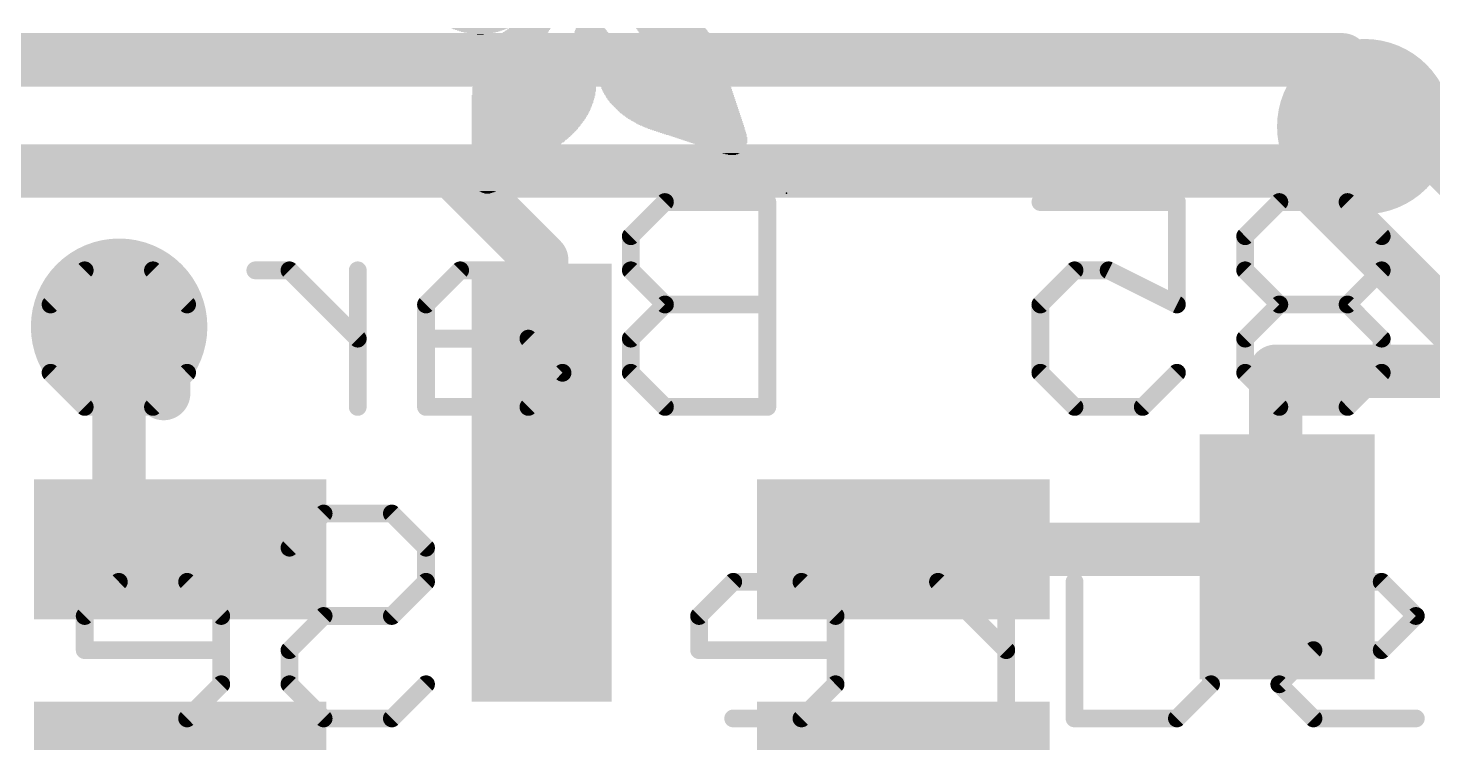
# Model space of a CAD drawing. Extents: x -0.2 to 20.5, y -0.2 to 20.5.
# Drawn here: x 7.23 to 15.25, y 12.36 to 16.44 of the extents above; entities that cross this region are included whole.
import ezdxf

# ---------------------------------------------------------------- set-up
doc = ezdxf.new("R2010")
doc.units = 0
for name, color, linetype in [('1', 12, 'CONTINUOUS'), ('16', 132, 'CONTINUOUS'), ('18', 110, 'CONTINUOUS'), ('22', 6, 'CONTINUOUS'), ('24', 53, 'CONTINUOUS')]:
    doc.layers.add(name, color=color, linetype=linetype)

# ---------------------------------------------------------------- blocks, each defined once
blk = doc.blocks.new('RECT')
blk.add_solid([(-0.5, -0.5), (0.5, -0.5), (-0.5, 0.5), (0.5, 0.5)])
blk = doc.blocks.new('PIE')
at = {"const_width": 0.5}
blk.add_lwpolyline([(0, -0.25, 1), (0, 0.25, 1), (0, -0.25)], format="xyb", dxfattribs=at)
blk = doc.blocks.new('ROUNDV')
at = {"const_width": 0.5}
blk.add_lwpolyline([(0, -0.25, 1), (0, 0.25, 1), (0, -0.25)], format="xyb", dxfattribs=at)

msp = doc.modelspace()

# ---------------------------------------------------------------- linework, layer by layer
at = {"layer": '1', "const_width": 0.3048}
for points in [[(5.969, 15.621), (9.652, 15.621)], [(9.652, 15.621), (10.16, 15.113)], [(10.16, 15.113), (10.16, 13.842)], [(7.747, 13.716), (7.747, 14.732)], [(14.351, 14.478), (17.907, 14.478)], [(14.351, 13.589), (14.351, 14.478)], [(8.001, 13.462), (7.747, 13.716)], [(14.097, 13.462), (14.224, 13.589)], [(14.224, 13.589), (14.351, 13.589)], [(14.351, 13.589), (14.351, 13.462)], [(8.095, 13.462), (8.001, 13.462)], [(12.225, 13.462), (14.097, 13.462)], [(14.351, 13.462), (14.417, 13.396)], [(14.417, 13.396), (14.417, 13.419)], [(14.417, 13.396), (14.478, 13.335)]]:
    msp.add_lwpolyline(points, dxfattribs=at)
at = {"layer": '1', "const_width": 0.1524}
for points in [[(9.7059, 15.6749, 1), (9.5981, 15.5671)], [(9.652, 15.5448, 1), (9.652, 15.6972)], [(10.2362, 15.113, 1), (10.0838, 15.113)], [(10.1061, 15.0591, 1), (10.2139, 15.1669)], [(7.8232, 14.732, 1), (7.6708, 14.732)], [(14.351, 14.5542, 1), (14.351, 14.4018)], [(14.4272, 14.478, 1), (14.2748, 14.478)], [(10.0838, 13.842, 1), (10.2362, 13.842)], [(7.8009, 13.7699, 1), (7.6931, 13.6621)], [(7.6708, 13.716, 1), (7.8232, 13.716)], [(14.224, 13.6652, 1), (14.224, 13.5128)], [(14.2779, 13.5351, 1), (14.1701, 13.6429)], [(14.4272, 13.589, 1), (14.2748, 13.589)], [(14.351, 13.5128, 1), (14.351, 13.6652)], [(14.2748, 13.589, 1), (14.4272, 13.589)], [(8.001, 13.5382, 1), (8.001, 13.3858)], [(7.9471, 13.4081, 1), (8.0549, 13.5159)], [(8.095, 13.3858, 1), (8.095, 13.5382)], [(12.225, 13.5382, 1), (12.225, 13.3858)], [(14.0431, 13.5159, 1), (14.1509, 13.4081)], [(14.097, 13.3858, 1), (14.097, 13.5382)], [(14.4049, 13.5159, 1), (14.2971, 13.4081)], [(14.4932, 13.419, 1), (14.3408, 13.419)], [(14.2748, 13.462, 1), (14.4272, 13.462)], [(14.4709, 13.4499, 1), (14.3631, 13.3421)], [(14.3631, 13.3421, 1), (14.4709, 13.4499)], [(14.3408, 13.396, 1), (14.4932, 13.396)], [(14.4241, 13.2811, 1), (14.5319, 13.3889)]]:
    msp.add_lwpolyline(points, format="xyb", dxfattribs=at)
at = {"layer": '16', "const_width": 0.3048}
for points in [[(5.207, 16.256), (14.732, 16.256)], [(14.732, 16.256), (18.288, 12.7)], [(7.112, 15.621), (5.842, 14.351)], [(14.478, 15.621), (7.112, 15.621)], [(17.653, 12.446), (14.478, 15.621)], [(7.874, 14.732), (8.001, 14.859)], [(8.001, 14.859), (8.001, 14.351)], [(7.747, 14.732), (7.874, 14.732)]]:
    msp.add_lwpolyline(points, dxfattribs=at)
at = {"layer": '16', "const_width": 0.1524}
for points in [[(14.7859, 16.3099, 1), (14.6781, 16.2021)], [(14.732, 16.1798, 1), (14.732, 16.3322)], [(7.1659, 15.5671, 1), (7.0581, 15.6749)], [(14.5319, 15.6749, 1), (14.4241, 15.5671)], [(14.478, 15.5448, 1), (14.478, 15.6972)], [(8.0772, 14.859, 1), (7.9248, 14.859)], [(8.0549, 14.8051, 1), (7.9471, 14.9129)], [(7.747, 14.8082, 1), (7.747, 14.6558)], [(7.8201, 14.7859, 1), (7.9279, 14.6781)], [(7.874, 14.6558, 1), (7.874, 14.8082)], [(7.9248, 14.351, 1), (8.0772, 14.351)]]:
    msp.add_lwpolyline(points, format="xyb", dxfattribs=at)
at = {"layer": '22', "const_width": 0.1016}
for points in [[(10.8637, 15.4442), (10.6688, 15.2493)], [(11.4484, 15.4442), (10.8637, 15.4442)], [(11.4484, 14.2748), (11.4484, 15.4442)], [(13.0076, 15.4442), (13.7872, 15.4442)], [(13.7872, 15.4442), (13.7872, 14.8595)], [(14.3719, 15.4442), (14.177, 15.2493)], [(14.7617, 15.4442), (14.3719, 15.4442)], [(14.9566, 15.2493), (14.7617, 15.4442)], [(10.6688, 15.2493), (10.6688, 15.0544)], [(14.177, 15.2493), (14.177, 15.0544)], [(14.9566, 15.0544), (14.9566, 15.2493)], [(7.3555, 14.8595), (7.5504, 15.0544)], [(7.5504, 15.0544), (7.9402, 15.0544)], [(7.9402, 15.0544), (8.1351, 14.8595)], [(8.7198, 15.0544), (8.5249, 15.0544)], [(9.1096, 14.6646), (8.7198, 15.0544)], [(9.1096, 14.2748), (9.1096, 15.0544)], [(9.6943, 15.0544), (9.4994, 14.8595)], [(10.0841, 15.0544), (9.6943, 15.0544)], [(10.6688, 15.0544), (10.8637, 14.8595)], [(13.2025, 15.0544), (13.0076, 14.8595)], [(13.3974, 15.0544), (13.2025, 15.0544)], [(13.7872, 14.8595), (13.3974, 15.0544)], [(14.177, 15.0544), (14.3719, 14.8595)], [(14.7617, 14.8595), (14.9566, 15.0544)], [(7.3555, 14.4697), (7.3555, 14.8595)], [(8.1351, 14.8595), (8.1351, 14.4697)], [(9.4994, 14.8595), (9.4994, 14.2748)], [(10.8637, 14.8595), (10.6688, 14.6646)], [(11.4484, 14.8595), (10.8637, 14.8595)], [(13.0076, 14.8595), (13.0076, 14.4697)], [(14.3719, 14.8595), (14.177, 14.6646)], [(14.7617, 14.8595), (14.3719, 14.8595)], [(14.9566, 14.6646), (14.7617, 14.8595)], [(10.0841, 14.6646), (9.4994, 14.6646)], [(10.279, 14.4697), (10.0841, 14.6646)], [(10.6688, 14.6646), (10.6688, 14.4697)], [(14.177, 14.6646), (14.177, 14.4697)], [(14.9566, 14.4697), (14.9566, 14.6646)], [(7.5504, 14.2748), (7.3555, 14.4697)], [(8.1351, 14.4697), (7.9402, 14.2748)], [(10.0841, 14.2748), (10.279, 14.4697)], [(10.6688, 14.4697), (10.8637, 14.2748)], [(13.0076, 14.4697), (13.2025, 14.2748)], [(13.5923, 14.2748), (13.7872, 14.4697)], [(14.177, 14.4697), (14.3719, 14.2748)], [(14.7617, 14.2748), (14.9566, 14.4697)], [(7.9402, 14.2748), (7.5504, 14.2748)], [(9.4994, 14.2748), (10.0841, 14.2748)], [(10.8637, 14.2748), (11.4484, 14.2748)], [(13.2025, 14.2748), (13.5923, 14.2748)], [(14.3719, 14.2748), (14.7617, 14.2748)], [(8.7198, 13.4713), (8.9147, 13.6662)], [(8.9147, 13.6662), (9.3045, 13.6662)], [(9.3045, 13.6662), (9.4994, 13.4713)], [(9.4994, 13.4713), (9.4994, 13.2764)], [(7.7453, 13.2764), (7.5504, 13.0815)], [(8.1351, 13.2764), (7.7453, 13.2764)], [(8.33, 13.0815), (8.1351, 13.2764)], [(9.4994, 13.2764), (9.3045, 13.0815)], [(11.2535, 13.2764), (11.0586, 13.0815)], [(11.6433, 13.2764), (11.2535, 13.2764)], [(11.8382, 13.0815), (11.6433, 13.2764)], [(12.4229, 13.2764), (12.228, 13.2764)], [(12.8127, 12.8866), (12.4229, 13.2764)], [(12.8127, 12.4968), (12.8127, 13.2764)], [(13.2025, 12.4968), (13.2025, 13.2764)], [(13.9821, 13.2764), (13.9821, 12.6917)], [(14.9566, 13.2764), (14.3719, 13.2764)], [(15.1515, 13.0815), (14.9566, 13.2764)], [(7.5504, 13.0815), (7.5504, 12.8866)], [(8.33, 12.6917), (8.33, 13.0815)], [(8.9147, 13.0815), (8.7198, 12.8866)], [(9.3045, 13.0815), (8.9147, 13.0815)], [(11.0586, 13.0815), (11.0586, 12.8866)], [(11.8382, 12.6917), (11.8382, 13.0815)], [(14.9566, 12.8866), (15.1515, 13.0815)], [(7.5504, 12.8866), (8.33, 12.8866)], [(8.7198, 12.8866), (8.7198, 12.6917)], [(11.0586, 12.8866), (11.8382, 12.8866)], [(14.3719, 12.6917), (14.5668, 12.8866)], [(14.5668, 12.8866), (14.9566, 12.8866)], [(8.1351, 12.4968), (8.33, 12.6917)], [(8.7198, 12.6917), (8.9147, 12.4968)], [(9.3045, 12.4968), (9.4994, 12.6917)], [(11.6433, 12.4968), (11.8382, 12.6917)], [(13.9821, 12.6917), (13.7872, 12.4968)], [(14.5668, 12.4968), (14.3719, 12.6917)], [(7.7453, 12.4968), (8.1351, 12.4968)], [(8.9147, 12.4968), (9.3045, 12.4968)], [(11.2535, 12.4968), (11.6433, 12.4968)], [(13.7872, 12.4968), (13.2025, 12.4968)], [(15.1515, 12.4968), (14.5668, 12.4968)]]:
    msp.add_lwpolyline(points, dxfattribs=at)
at = {"layer": '22', "const_width": 0.0508}
for points in [[(10.8637, 15.4696, 1), (10.8637, 15.4188)], [(10.8817, 15.4262, 1), (10.8458, 15.4622)], [(11.4738, 15.4442, 1), (11.423, 15.4442)], [(11.4484, 15.4188, 1), (11.4484, 15.4696)], [(13.0076, 15.4696, 1), (13.0076, 15.4188)], [(13.8126, 15.4442, 1), (13.7618, 15.4442)], [(13.7872, 15.4188, 1), (13.7872, 15.4696)], [(14.3719, 15.4696, 1), (14.3719, 15.4188)], [(14.3899, 15.4262, 1), (14.354, 15.4622)], [(14.7797, 15.4622, 1), (14.7438, 15.4262)], [(14.7617, 15.4188, 1), (14.7617, 15.4696)], [(10.6942, 15.2493, 1), (10.6434, 15.2493)], [(10.6509, 15.2673, 1), (10.6868, 15.2313)], [(14.2024, 15.2493, 1), (14.1516, 15.2493)], [(14.1591, 15.2673, 1), (14.195, 15.2313)], [(14.982, 15.2493, 1), (14.9312, 15.2493)], [(14.9387, 15.2313, 1), (14.9746, 15.2673)], [(7.5504, 15.0798, 1), (7.5504, 15.029)], [(7.5684, 15.0364, 1), (7.5325, 15.0724)], [(7.9582, 15.0724, 1), (7.9223, 15.0364)], [(7.9402, 15.029, 1), (7.9402, 15.0798)], [(8.5249, 15.0798, 1), (8.5249, 15.029)], [(8.7378, 15.0724, 1), (8.7019, 15.0364)], [(8.7198, 15.029, 1), (8.7198, 15.0798)], [(9.135, 15.0544, 1), (9.0842, 15.0544)], [(9.6943, 15.0798, 1), (9.6943, 15.029)], [(9.7123, 15.0364, 1), (9.6764, 15.0724)], [(10.0841, 15.029, 1), (10.0841, 15.0798)], [(10.6868, 15.0724, 1), (10.6509, 15.0364)], [(13.2025, 15.0798, 1), (13.2025, 15.029)], [(13.2205, 15.0364, 1), (13.1846, 15.0724)], [(13.4088, 15.0771, 1), (13.3861, 15.0317)], [(13.3974, 15.029, 1), (13.3974, 15.0798)], [(14.195, 15.0724, 1), (14.1591, 15.0364)], [(14.9746, 15.0364, 1), (14.9387, 15.0724)], [(10.6434, 15.0544, 1), (10.6942, 15.0544)], [(14.1516, 15.0544, 1), (14.2024, 15.0544)], [(14.9312, 15.0544, 1), (14.982, 15.0544)], [(7.3809, 14.8595, 1), (7.3301, 14.8595)], [(7.3376, 14.8775, 1), (7.3735, 14.8415)], [(8.1605, 14.8595, 1), (8.1097, 14.8595)], [(8.1172, 14.8415, 1), (8.1531, 14.8775)], [(9.5248, 14.8595, 1), (9.474, 14.8595)], [(9.4815, 14.8775, 1), (9.5174, 14.8415)], [(10.8637, 14.8849, 1), (10.8637, 14.8341)], [(10.8817, 14.8415, 1), (10.8458, 14.8775)], [(10.8458, 14.8415, 1), (10.8817, 14.8775)], [(11.4484, 14.8341, 1), (11.4484, 14.8849)], [(13.033, 14.8595, 1), (12.9822, 14.8595)], [(12.9897, 14.8775, 1), (13.0256, 14.8415)], [(13.7618, 14.8595, 1), (13.8126, 14.8595)], [(13.7759, 14.8368, 1), (13.7986, 14.8822)], [(14.3719, 14.8849, 1), (14.3719, 14.8341)], [(14.3899, 14.8415, 1), (14.354, 14.8775)], [(14.354, 14.8415, 1), (14.3899, 14.8775)], [(14.7797, 14.8775, 1), (14.7438, 14.8415)], [(14.7438, 14.8775, 1), (14.7797, 14.8415)], [(14.7617, 14.8341, 1), (14.7617, 14.8849)], [(9.0917, 14.6466, 1), (9.1276, 14.6826)], [(9.4994, 14.69, 1), (9.4994, 14.6392)], [(10.1021, 14.6826, 1), (10.0662, 14.6466)], [(10.0841, 14.6392, 1), (10.0841, 14.69)], [(10.6942, 14.6646, 1), (10.6434, 14.6646)], [(10.6509, 14.6826, 1), (10.6868, 14.6466)], [(14.2024, 14.6646, 1), (14.1516, 14.6646)], [(14.1591, 14.6826, 1), (14.195, 14.6466)], [(14.982, 14.6646, 1), (14.9312, 14.6646)], [(14.9387, 14.6466, 1), (14.9746, 14.6826)], [(7.3735, 14.4877, 1), (7.3376, 14.4517)], [(8.1531, 14.4517, 1), (8.1172, 14.4877)], [(10.297, 14.4517, 1), (10.2611, 14.4877)], [(10.6868, 14.4877, 1), (10.6509, 14.4517)], [(13.0256, 14.4877, 1), (12.9897, 14.4517)], [(13.8052, 14.4517, 1), (13.7693, 14.4877)], [(14.195, 14.4877, 1), (14.1591, 14.4517)], [(14.9746, 14.4517, 1), (14.9387, 14.4877)], [(7.3301, 14.4697, 1), (7.3809, 14.4697)], [(8.1097, 14.4697, 1), (8.1605, 14.4697)], [(10.2611, 14.4517, 1), (10.297, 14.4877)], [(10.6434, 14.4697, 1), (10.6942, 14.4697)], [(12.9822, 14.4697, 1), (13.033, 14.4697)], [(14.1516, 14.4697, 1), (14.2024, 14.4697)], [(14.9312, 14.4697, 1), (14.982, 14.4697)], [(7.5504, 14.3002, 1), (7.5504, 14.2494)], [(7.5325, 14.2568, 1), (7.5684, 14.2928)], [(7.9223, 14.2928, 1), (7.9582, 14.2568)], [(7.9402, 14.2494, 1), (7.9402, 14.3002)], [(9.0842, 14.2748, 1), (9.135, 14.2748)], [(9.4994, 14.3002, 1), (9.4994, 14.2494)], [(9.474, 14.2748, 1), (9.5248, 14.2748)], [(10.0662, 14.2928, 1), (10.1021, 14.2568)], [(10.0841, 14.2494, 1), (10.0841, 14.3002)], [(10.8637, 14.3002, 1), (10.8637, 14.2494)], [(10.8458, 14.2568, 1), (10.8817, 14.2928)], [(11.423, 14.2748, 1), (11.4738, 14.2748)], [(11.4484, 14.2494, 1), (11.4484, 14.3002)], [(13.2025, 14.3002, 1), (13.2025, 14.2494)], [(13.1846, 14.2568, 1), (13.2205, 14.2928)], [(13.5744, 14.2928, 1), (13.6103, 14.2568)], [(13.5923, 14.2494, 1), (13.5923, 14.3002)], [(14.3719, 14.3002, 1), (14.3719, 14.2494)], [(14.354, 14.2568, 1), (14.3899, 14.2928)], [(14.7438, 14.2928, 1), (14.7797, 14.2568)], [(14.7617, 14.2494, 1), (14.7617, 14.3002)], [(8.9147, 13.6916, 1), (8.9147, 13.6408)], [(8.9327, 13.6482, 1), (8.8968, 13.6842)], [(9.3225, 13.6842, 1), (9.2866, 13.6482)], [(9.3045, 13.6408, 1), (9.3045, 13.6916)], [(8.7019, 13.4893, 1), (8.7378, 13.4533)], [(9.5248, 13.4713, 1), (9.474, 13.4713)], [(9.4815, 13.4533, 1), (9.5174, 13.4893)], [(7.7453, 13.3018, 1), (7.7453, 13.251)], [(7.7633, 13.2584, 1), (7.7274, 13.2944)], [(8.1531, 13.2944, 1), (8.1172, 13.2584)], [(8.1351, 13.251, 1), (8.1351, 13.3018)], [(9.5174, 13.2584, 1), (9.4815, 13.2944)], [(11.2535, 13.3018, 1), (11.2535, 13.251)], [(11.2715, 13.2584, 1), (11.2356, 13.2944)], [(11.6613, 13.2944, 1), (11.6254, 13.2584)], [(11.6433, 13.251, 1), (11.6433, 13.3018)], [(12.228, 13.3018, 1), (12.228, 13.251)], [(12.4409, 13.2944, 1), (12.405, 13.2584)], [(12.4229, 13.251, 1), (12.4229, 13.3018)], [(12.8381, 13.2764, 1), (12.7873, 13.2764)], [(13.2279, 13.2764, 1), (13.1771, 13.2764)], [(14.0075, 13.2764, 1), (13.9567, 13.2764)], [(14.3719, 13.3018, 1), (14.3719, 13.251)], [(14.9746, 13.2944, 1), (14.9387, 13.2584)], [(14.9566, 13.251, 1), (14.9566, 13.3018)], [(9.474, 13.2764, 1), (9.5248, 13.2764)], [(7.5758, 13.0815, 1), (7.525, 13.0815)], [(7.5325, 13.0995, 1), (7.5684, 13.0635)], [(8.3554, 13.0815, 1), (8.3046, 13.0815)], [(8.3121, 13.0635, 1), (8.348, 13.0995)], [(8.9147, 13.1069, 1), (8.9147, 13.0561)], [(8.9327, 13.0635, 1), (8.8968, 13.0995)], [(9.2866, 13.0995, 1), (9.3225, 13.0635)], [(9.3045, 13.0561, 1), (9.3045, 13.1069)], [(11.084, 13.0815, 1), (11.0332, 13.0815)], [(11.0407, 13.0995, 1), (11.0766, 13.0635)], [(11.8636, 13.0815, 1), (11.8128, 13.0815)], [(11.8203, 13.0635, 1), (11.8562, 13.0995)], [(15.1695, 13.0635, 1), (15.1336, 13.0995)], [(15.1336, 13.0635, 1), (15.1695, 13.0995)], [(7.5504, 12.912, 1), (7.5504, 12.8612)], [(8.33, 12.8612, 1), (8.33, 12.912)], [(8.7452, 12.8866, 1), (8.6944, 12.8866)], [(8.7019, 12.9046, 1), (8.7378, 12.8686)], [(11.0586, 12.912, 1), (11.0586, 12.8612)], [(11.8382, 12.8612, 1), (11.8382, 12.912)], [(12.7948, 12.8686, 1), (12.8307, 12.9046)], [(14.5668, 12.912, 1), (14.5668, 12.8612)], [(14.5848, 12.8686, 1), (14.5489, 12.9046)], [(14.9387, 12.9046, 1), (14.9746, 12.8686)], [(14.9566, 12.8612, 1), (14.9566, 12.912)], [(7.525, 12.8866, 1), (7.5758, 12.8866)], [(11.0332, 12.8866, 1), (11.084, 12.8866)], [(8.3046, 12.6917, 1), (8.3554, 12.6917)], [(8.348, 12.6737, 1), (8.3121, 12.7097)], [(8.7378, 12.7097, 1), (8.7019, 12.6737)], [(8.6944, 12.6917, 1), (8.7452, 12.6917)], [(9.5174, 12.6737, 1), (9.4815, 12.7097)], [(11.8128, 12.6917, 1), (11.8636, 12.6917)], [(11.8562, 12.6737, 1), (11.8203, 12.7097)], [(13.9567, 12.6917, 1), (14.0075, 12.6917)], [(14.0001, 12.6737, 1), (13.9642, 12.7097)], [(14.3899, 12.7097, 1), (14.354, 12.6737)], [(14.354, 12.7097, 1), (14.3899, 12.6737)], [(7.7453, 12.5222, 1), (7.7453, 12.4714)], [(8.1172, 12.5148, 1), (8.1531, 12.4788)], [(8.1351, 12.4714, 1), (8.1351, 12.5222)], [(8.9147, 12.5222, 1), (8.9147, 12.4714)], [(8.8968, 12.4788, 1), (8.9327, 12.5148)], [(9.2866, 12.5148, 1), (9.3225, 12.4788)], [(9.3045, 12.4714, 1), (9.3045, 12.5222)], [(11.2535, 12.5222, 1), (11.2535, 12.4714)], [(11.6254, 12.5148, 1), (11.6613, 12.4788)], [(11.6433, 12.4714, 1), (11.6433, 12.5222)], [(12.7873, 12.4968, 1), (12.8381, 12.4968)], [(13.2025, 12.5222, 1), (13.2025, 12.4714)], [(13.1771, 12.4968, 1), (13.2279, 12.4968)], [(13.7693, 12.5148, 1), (13.8052, 12.4788)], [(13.7872, 12.4714, 1), (13.7872, 12.5222)], [(14.5668, 12.5222, 1), (14.5668, 12.4714)], [(14.5489, 12.4788, 1), (14.5848, 12.5148)], [(15.1515, 12.4714, 1), (15.1515, 12.5222)]]:
    msp.add_lwpolyline(points, format="xyb", dxfattribs=at)
at = {"layer": '24'}
msp.add_point((11.557, 15.494), dxfattribs=at)

# ---------------------------------------------------------------- block references
at = {"layer": '1'}
msp.add_blockref('PIE', (14.859, 15.875), dxfattribs=at)
at = {"layer": '1', "yscale": 0.8}
for p, xscale, rotation in [((10.16, 13.842), 2.5, 270), ((12.225, 13.462), 1.67, 180), ((12.225, 12.192), 1.67, 180)]:
    msp.add_blockref('RECT', p, dxfattribs=dict(at, xscale=xscale, rotation=rotation))
at = {"layer": '1', "yscale": 1.4, "rotation": 180}
msp.add_blockref('RECT', (14.417, 13.419), dxfattribs=at)
at = {"layer": '1', "xscale": 1.67, "yscale": 0.8}
for p in [(8.095, 13.462), (8.095, 12.192)]:
    msp.add_blockref('RECT', p, dxfattribs=at)
at = {"layer": '18', "xscale": 1.008, "yscale": 1.008}
msp.add_blockref('ROUNDV', (7.747, 14.732), dxfattribs=at)
msp.add_blockref('ROUNDV', (7.747, 14.732), dxfattribs=at)
at = {"layer": '22', "rotation": 180}
for p, xscale, yscale in [((9.8063, 16.4351), 0.32, 0.0038), ((9.8044, 16.4313), 0.301, 0.0038), ((9.8063, 16.4275), 0.282, 0.0039), ((9.8063, 16.4236), 0.259, 0.0038), ((9.8063, 16.4198), 0.2362, 0.0038), ((9.8063, 16.416), 0.2134, 0.0038), ((9.8063, 16.4122), 0.1828, 0.0038), ((9.8082, 16.4084), 0.1486, 0.0038), ((9.8083, 16.4046), 0.1105, 0.0038), ((9.8102, 16.4008), 0.0381, 0.0038), ((10.0292, 16.3627), 0.2934, 0.0038), ((10.033, 16.3665), 0.2934, 0.0038), ((10.0349, 16.3703), 0.2896, 0.0038), ((10.0368, 16.3741), 0.2858, 0.0038), ((10.0406, 16.3779), 0.2858, 0.0038), ((10.0426, 16.3817), 0.2819, 0.0038), ((10.0464, 16.3855), 0.2819, 0.0038), ((10.0483, 16.3894), 0.2781, 0.0039), ((10.0521, 16.3932), 0.2705, 0.0038), ((10.0559, 16.397), 0.2705, 0.0038), ((10.0578, 16.4008), 0.2667, 0.0038), ((10.0635, 16.4046), 0.2629, 0.0038), ((10.0654, 16.4084), 0.2591, 0.0038), ((10.0692, 16.4122), 0.259, 0.0038), ((10.073, 16.416), 0.2514, 0.0038), ((10.0768, 16.4198), 0.2514, 0.0038), ((10.0806, 16.4236), 0.2438, 0.0038), ((10.0845, 16.4275), 0.2439, 0.0039), ((10.0883, 16.4313), 0.2363, 0.0038), ((10.0921, 16.4351), 0.2363, 0.0038), ((10.4597, 16.3627), 0.2629, 0.0038), ((10.4579, 16.3665), 0.2591, 0.0038), ((10.4521, 16.3779), 0.24, 0.0038), ((10.454, 16.3741), 0.2438, 0.0038), ((10.4559, 16.3703), 0.2476, 0.0038), ((10.4502, 16.3855), 0.2286, 0.0038), ((10.4521, 16.3817), 0.2324, 0.0038), ((10.4483, 16.3932), 0.2172, 0.0038), ((10.4502, 16.3894), 0.221, 0.0039), ((10.4444, 16.4046), 0.2019, 0.0038), ((10.4464, 16.4008), 0.2058, 0.0038), ((10.4483, 16.397), 0.2096, 0.0038), ((10.4406, 16.416), 0.1867, 0.0038), ((10.4444, 16.4084), 0.1943, 0.0038), ((10.4426, 16.4122), 0.1905, 0.0038), ((10.4406, 16.4236), 0.1791, 0.0038), ((10.4406, 16.4198), 0.1791, 0.0038), ((10.4388, 16.4275), 0.1753, 0.0039), ((10.4368, 16.4351), 0.1639, 0.0038), ((10.4388, 16.4313), 0.1677, 0.0038), ((10.896, 16.4351), 0.3963, 0.0038), ((10.8998, 16.4313), 0.3962, 0.0038), ((10.9036, 16.4275), 0.3962, 0.0039), ((10.9055, 16.4236), 0.4, 0.0038), ((10.9074, 16.4198), 0.3962, 0.0038), ((10.9112, 16.416), 0.3962, 0.0038), ((10.9131, 16.4122), 0.4, 0.0038), ((10.9169, 16.4084), 0.4, 0.0038), ((10.9169, 16.4046), 0.4, 0.0038), ((10.9207, 16.4008), 0.4001, 0.0038), ((10.9227, 16.397), 0.4039, 0.0038), ((10.9245, 16.3932), 0.4001, 0.0038), ((10.9265, 16.3894), 0.4039, 0.0039), ((10.9284, 16.3855), 0.4077, 0.0038), ((10.9303, 16.3817), 0.4039, 0.0038), ((10.9322, 16.3779), 0.4077, 0.0038), ((10.9322, 16.3741), 0.4077, 0.0038), ((10.936, 16.3703), 0.4077, 0.0038), ((10.9379, 16.3665), 0.4115, 0.0038), ((10.9379, 16.3627), 0.4115, 0.0038), ((9.993, 16.2827), 0.3429, 0.0038), ((9.9949, 16.2903), 0.339, 0.0038), ((9.9949, 16.2865), 0.339, 0.0038), ((9.9968, 16.2979), 0.3352, 0.0038), ((9.9968, 16.2941), 0.3352, 0.0038), ((9.9987, 16.3017), 0.3314, 0.0038), ((10.0006, 16.3093), 0.3276, 0.0038), ((10.0006, 16.3055), 0.3276, 0.0038), ((10.0025, 16.3132), 0.3238, 0.0039), ((10.0064, 16.3208), 0.3239, 0.0038), ((10.0064, 16.317), 0.3239, 0.0038), ((10.0083, 16.3246), 0.3201, 0.0038), ((10.0102, 16.3284), 0.3163, 0.0038), ((10.0121, 16.336), 0.3125, 0.0038), ((10.0121, 16.3322), 0.3125, 0.0038), ((10.0159, 16.3398), 0.3125, 0.0038), ((10.0178, 16.3436), 0.3086, 0.0038), ((10.0197, 16.3474), 0.3048, 0.0038), ((10.0216, 16.3513), 0.301, 0.0039), ((10.0254, 16.3551), 0.301, 0.0038), ((10.0273, 16.3589), 0.2972, 0.0038), ((10.7283, 16.2827), 0.9068, 0.0038), ((10.7302, 16.2865), 0.903, 0.0038), ((10.7302, 16.2941), 0.8953, 0.0038), ((10.7302, 16.2903), 0.8953, 0.0038), ((10.7302, 16.2979), 0.8877, 0.0038), ((10.7322, 16.3017), 0.8839, 0.0038), ((10.734, 16.3055), 0.8801, 0.0038), ((10.7322, 16.3093), 0.8763, 0.0038), ((10.4959, 16.3132), 0.3962, 0.0039), ((10.4864, 16.317), 0.3696, 0.0038), ((10.4807, 16.3208), 0.3581, 0.0038), ((10.4787, 16.3246), 0.3467, 0.0038), ((10.4731, 16.3322), 0.3277, 0.0038), ((10.4769, 16.3284), 0.3353, 0.0038), ((10.4673, 16.3398), 0.3086, 0.0038), ((10.4711, 16.336), 0.3163, 0.0038), ((10.4635, 16.3474), 0.2934, 0.0038), ((10.4673, 16.3436), 0.301, 0.0038), ((10.4635, 16.3513), 0.2857, 0.0039), ((10.4597, 16.3589), 0.2705, 0.0038), ((10.4617, 16.3551), 0.2743, 0.0038), ((10.936, 16.3132), 0.4686, 0.0039), ((10.9417, 16.317), 0.4496, 0.0038), ((10.9455, 16.3208), 0.442, 0.0038), ((10.9455, 16.3284), 0.4344, 0.0038), ((10.9455, 16.3246), 0.4344, 0.0038), ((10.9455, 16.336), 0.4268, 0.0038), ((10.9455, 16.3322), 0.4268, 0.0038), ((10.9398, 16.3589), 0.4153, 0.0038), ((10.9398, 16.3551), 0.4153, 0.0038), ((10.9417, 16.3513), 0.4191, 0.0039), ((10.9417, 16.3474), 0.4191, 0.0038), ((10.9436, 16.3436), 0.4229, 0.0038), ((10.9436, 16.3398), 0.4229, 0.0038), ((10.4978, 16.2027), 1.4211, 0.0038), ((10.4978, 16.2141), 1.4135, 0.0038), ((10.4978, 16.2103), 1.4135, 0.0038), ((10.4998, 16.2065), 1.4173, 0.0038), ((10.4978, 16.2255), 1.4059, 0.0038), ((10.4978, 16.2217), 1.4059, 0.0038), ((10.4998, 16.2179), 1.4097, 0.0038), ((10.4978, 16.2331), 1.3983, 0.0038), ((10.4998, 16.2293), 1.4021, 0.0038), ((9.9892, 16.2446), 0.3734, 0.0038), ((9.9911, 16.2408), 0.3772, 0.0038), ((9.9949, 16.237), 0.3848, 0.0039), ((9.9892, 16.2522), 0.3658, 0.0038), ((9.9892, 16.2484), 0.3658, 0.0038), ((9.9892, 16.2598), 0.3582, 0.0038), ((9.9892, 16.256), 0.3582, 0.0038), ((9.9911, 16.2636), 0.3544, 0.0038), ((9.9892, 16.2674), 0.3505, 0.0038), ((9.9911, 16.2751), 0.3467, 0.0039), ((9.9911, 16.2712), 0.3467, 0.0038), ((9.993, 16.2789), 0.3429, 0.0038), ((10.7055, 16.237), 0.983, 0.0039), ((10.7112, 16.2408), 0.9716, 0.0038), ((10.7111, 16.2446), 0.9639, 0.0038), ((10.7149, 16.2484), 0.9563, 0.0038), ((10.7169, 16.2522), 0.9525, 0.0038), ((10.7188, 16.256), 0.941, 0.0038), ((10.7207, 16.2598), 0.9372, 0.0038), ((10.7226, 16.2636), 0.9334, 0.0038), ((10.7226, 16.2674), 0.9258, 0.0038), ((10.7245, 16.2712), 0.922, 0.0038), ((10.7264, 16.2751), 0.9182, 0.0039), ((10.7264, 16.2789), 0.9106, 0.0038), ((10.1187, 16.1265), 0.701, 0.0038), ((10.1187, 16.1227), 0.701, 0.0039), ((10.1206, 16.1455), 0.6972, 0.0038), ((10.1206, 16.1417), 0.6972, 0.0038), ((10.1206, 16.1379), 0.6972, 0.0038), ((10.1206, 16.1341), 0.6972, 0.0038), ((10.1206, 16.1303), 0.6972, 0.0038), ((10.1225, 16.1608), 0.6934, 0.0039), ((10.1225, 16.1569), 0.6934, 0.0038), ((10.1225, 16.1531), 0.6934, 0.0038), ((10.1225, 16.1493), 0.6934, 0.0038), ((10.1244, 16.176), 0.6896, 0.0038), ((10.1244, 16.1722), 0.6896, 0.0038), ((10.1244, 16.1684), 0.6896, 0.0038), ((10.1244, 16.1646), 0.6896, 0.0038), ((10.4978, 16.1912), 1.4288, 0.0038), ((10.4978, 16.1874), 1.4288, 0.0038), ((10.1263, 16.1836), 0.6858, 0.0038), ((10.1263, 16.1798), 0.6858, 0.0038), ((10.4978, 16.1989), 1.4211, 0.0039), ((10.4998, 16.195), 1.4249, 0.0038), ((10.8445, 16.1836), 0.7429, 0.0038), ((10.8445, 16.1798), 0.7429, 0.0038), ((10.8445, 16.176), 0.7429, 0.0038), ((10.8465, 16.1722), 0.7467, 0.0038), ((10.8483, 16.1684), 0.7429, 0.0038), ((10.8483, 16.1646), 0.7429, 0.0038), ((10.8503, 16.1608), 0.7467, 0.0039), ((10.8521, 16.1569), 0.7429, 0.0038), ((10.8521, 16.1531), 0.7429, 0.0038), ((10.8541, 16.1493), 0.7467, 0.0038), ((10.8559, 16.1455), 0.7429, 0.0038), ((10.8559, 16.1417), 0.7429, 0.0038), ((10.8559, 16.1379), 0.7429, 0.0038), ((10.8579, 16.1341), 0.7467, 0.0038), ((10.8617, 16.1227), 0.7468, 0.0039), ((10.8598, 16.1303), 0.7429, 0.0038), ((10.8598, 16.1265), 0.7429, 0.0038), ((10.113, 16.0541), 0.7048, 0.0038), ((10.1111, 16.0503), 0.701, 0.0038), ((10.1111, 16.0465), 0.701, 0.0039), ((10.1111, 16.0426), 0.701, 0.0038), ((10.1168, 16.0998), 0.7048, 0.0038), ((10.1168, 16.096), 0.7048, 0.0038), ((10.1168, 16.0922), 0.7048, 0.0038), ((10.1168, 16.0884), 0.7048, 0.0038), ((10.1168, 16.0846), 0.7048, 0.0039), ((10.1168, 16.0807), 0.7048, 0.0038), ((10.1168, 16.0769), 0.7048, 0.0038), ((10.1149, 16.0731), 0.701, 0.0038), ((10.1149, 16.0693), 0.701, 0.0038), ((10.1149, 16.0655), 0.701, 0.0038), ((10.1149, 16.0617), 0.701, 0.0038), ((10.1149, 16.0579), 0.701, 0.0038), ((10.1187, 16.1188), 0.701, 0.0038), ((10.1187, 16.115), 0.701, 0.0038), ((10.1187, 16.1112), 0.701, 0.0038), ((10.1187, 16.1074), 0.701, 0.0038), ((10.1187, 16.1036), 0.701, 0.0038), ((10.8636, 16.1188), 0.743, 0.0038), ((10.8636, 16.115), 0.743, 0.0038), ((10.8655, 16.1112), 0.7468, 0.0038), ((10.8674, 16.1074), 0.743, 0.0038), ((10.8674, 16.1036), 0.743, 0.0038), ((10.8712, 16.0998), 0.743, 0.0038), ((10.8712, 16.096), 0.743, 0.0038), ((10.8712, 16.0922), 0.743, 0.0038), ((10.875, 16.0884), 0.743, 0.0038), ((10.875, 16.0846), 0.743, 0.0039), ((10.8769, 16.0807), 0.7392, 0.0038), ((10.8788, 16.0769), 0.743, 0.0038), ((10.8808, 16.0731), 0.7391, 0.0038), ((10.8808, 16.0693), 0.7391, 0.0038), ((10.8846, 16.0655), 0.7391, 0.0038), ((10.8846, 16.0617), 0.7391, 0.0038), ((10.8864, 16.0579), 0.7353, 0.0038), ((10.8902, 16.0541), 0.7353, 0.0038), ((10.8902, 16.0503), 0.7353, 0.0038), ((10.8922, 16.0465), 0.7315, 0.0039), ((10.8941, 16.0426), 0.7353, 0.0038), ((10.1111, 16.0388), 0.701, 0.0038), ((10.1092, 16.035), 0.6972, 0.0038), ((10.1092, 16.0312), 0.6972, 0.0038), ((10.1092, 16.0274), 0.6972, 0.0038), ((10.1073, 16.0236), 0.6934, 0.0038), ((10.1073, 16.0198), 0.6934, 0.0038), ((10.1073, 16.016), 0.6934, 0.0038), ((10.1073, 16.0122), 0.6934, 0.0038), ((10.1054, 16.0084), 0.6896, 0.0039), ((10.1054, 16.0045), 0.6896, 0.0038), ((10.1035, 16.0007), 0.6858, 0.0038), ((10.1035, 15.9969), 0.6858, 0.0038), ((10.1035, 15.9931), 0.6858, 0.0038), ((10.1016, 15.9893), 0.682, 0.0038), ((10.1016, 15.9855), 0.682, 0.0038), ((10.0997, 15.9817), 0.6782, 0.0038), ((10.0997, 15.9779), 0.6782, 0.0038), ((10.0997, 15.9741), 0.6782, 0.0038), ((10.0978, 15.9703), 0.6744, 0.0039), ((10.0978, 15.9664), 0.6744, 0.0038), ((10.0959, 15.9626), 0.6705, 0.0038), ((10.896, 16.0388), 0.7315, 0.0038), ((10.8979, 16.035), 0.7277, 0.0038), ((10.8998, 16.0312), 0.7315, 0.0038), ((10.9017, 16.0274), 0.7277, 0.0038), ((10.9036, 16.0236), 0.7239, 0.0038), ((10.9074, 16.0198), 0.7239, 0.0038), ((10.9074, 16.016), 0.7239, 0.0038), ((10.9093, 16.0122), 0.72, 0.0038), ((10.9131, 16.0084), 0.7201, 0.0039), ((10.9151, 16.0045), 0.7163, 0.0038), ((10.9169, 16.0007), 0.7125, 0.0038), ((10.9207, 15.9969), 0.7125, 0.0038), ((10.9227, 15.9931), 0.7087, 0.0038), ((10.9245, 15.9893), 0.7049, 0.0038), ((10.9284, 15.9855), 0.7049, 0.0038), ((10.9303, 15.9817), 0.7011, 0.0038), ((10.9322, 15.9779), 0.6973, 0.0038), ((10.936, 15.9741), 0.6972, 0.0038), ((10.9379, 15.9703), 0.6934, 0.0039), ((10.9398, 15.9664), 0.6896, 0.0038), ((10.9436, 15.9626), 0.6896, 0.0038), ((10.0768, 15.9017), 0.6324, 0.0038), ((10.0768, 15.8979), 0.6324, 0.0038), ((10.0749, 15.8941), 0.6286, 0.0039), ((10.073, 15.8902), 0.6248, 0.0038), ((10.0711, 15.8864), 0.621, 0.0038), ((10.0711, 15.8826), 0.621, 0.0038), ((10.0959, 15.9588), 0.6705, 0.0038), ((10.094, 15.955), 0.6667, 0.0038), ((10.094, 15.9512), 0.6667, 0.0038), ((10.0921, 15.9474), 0.6629, 0.0038), ((10.0921, 15.9436), 0.6629, 0.0038), ((10.0902, 15.9398), 0.6591, 0.0038), ((10.0883, 15.936), 0.6553, 0.0038), ((10.0883, 15.9322), 0.6553, 0.0039), ((10.0864, 15.9283), 0.6515, 0.0038), ((10.0864, 15.9245), 0.6515, 0.0038), ((10.0845, 15.9207), 0.6477, 0.0038), ((10.0826, 15.9169), 0.6439, 0.0038), ((10.0826, 15.9131), 0.6439, 0.0038), ((10.0807, 15.9093), 0.6401, 0.0038), ((10.0788, 15.9055), 0.6363, 0.0038), ((10.9455, 15.9588), 0.6858, 0.0038), ((10.9474, 15.955), 0.682, 0.0038), ((10.9512, 15.9512), 0.682, 0.0038), ((10.955, 15.9474), 0.6744, 0.0038), ((10.9569, 15.9436), 0.6706, 0.0038), ((10.9608, 15.9398), 0.6705, 0.0038), ((10.9646, 15.936), 0.6629, 0.0038), ((10.9665, 15.9322), 0.6591, 0.0039), ((10.9703, 15.9283), 0.6591, 0.0038), ((10.9741, 15.9245), 0.6515, 0.0038), ((10.976, 15.9207), 0.6477, 0.0038), ((10.9817, 15.9169), 0.6439, 0.0038), ((10.9855, 15.9131), 0.6362, 0.0038), ((10.9874, 15.9093), 0.6324, 0.0038), ((10.9931, 15.9055), 0.6286, 0.0038), ((10.9969, 15.9017), 0.621, 0.0038), ((11.0007, 15.8979), 0.6134, 0.0038), ((11.0046, 15.8941), 0.6135, 0.0039), ((11.0084, 15.8902), 0.6058, 0.0038), ((11.0122, 15.8864), 0.5982, 0.0038), ((11.0179, 15.8826), 0.5944, 0.0038), ((10.0692, 15.8788), 0.6172, 0.0038), ((10.0673, 15.875), 0.6134, 0.0038), ((10.0654, 15.8712), 0.6096, 0.0038), ((10.0635, 15.8674), 0.6058, 0.0038), ((10.0635, 15.8636), 0.6058, 0.0038), ((10.0616, 15.8598), 0.602, 0.0038), ((10.0597, 15.8559), 0.5982, 0.0039), ((10.0387, 15.814), 0.5562, 0.0038), ((10.0368, 15.8102), 0.5524, 0.0038), ((10.0349, 15.8064), 0.5486, 0.0038), ((10.033, 15.8026), 0.5448, 0.0038), ((10.0578, 15.8521), 0.5943, 0.0038), ((10.0559, 15.8483), 0.5905, 0.0038), ((10.054, 15.8445), 0.5867, 0.0038), ((10.0521, 15.8407), 0.5829, 0.0038), ((10.0502, 15.8369), 0.5791, 0.0038), ((10.0483, 15.8331), 0.5753, 0.0038), ((10.0464, 15.8293), 0.5715, 0.0038), ((10.0445, 15.8255), 0.5677, 0.0038), ((10.0426, 15.8217), 0.5639, 0.0038), ((10.0407, 15.8178), 0.5601, 0.0039), ((11.0236, 15.8788), 0.583, 0.0038), ((11.0274, 15.875), 0.5753, 0.0038), ((11.0332, 15.8712), 0.5715, 0.0038), ((11.0389, 15.8674), 0.5601, 0.0038), ((11.0427, 15.8636), 0.5525, 0.0038), ((11.0484, 15.8598), 0.541, 0.0038), ((11.056, 15.8559), 0.5334, 0.0039), ((11.0617, 15.8521), 0.522, 0.0038), ((11.0674, 15.8483), 0.5106, 0.0038), ((11.0751, 15.8445), 0.5029, 0.0038), ((11.0808, 15.8407), 0.4915, 0.0038), ((11.0865, 15.8369), 0.4801, 0.0038), ((11.0941, 15.8331), 0.4724, 0.0038), ((11.0998, 15.8293), 0.461, 0.0038), ((11.1074, 15.8255), 0.4458, 0.0038), ((11.1132, 15.8217), 0.4343, 0.0038), ((11.1189, 15.8178), 0.4229, 0.0039), ((11.1265, 15.814), 0.4153, 0.0038), ((11.1322, 15.8102), 0.4038, 0.0038), ((11.1379, 15.8064), 0.3924, 0.0038), ((11.1436, 15.8026), 0.381, 0.0038), ((10.0292, 15.7988), 0.5372, 0.0038), ((10.0273, 15.795), 0.5334, 0.0038), ((10.0254, 15.7912), 0.5296, 0.0038), ((10.0235, 15.7874), 0.5258, 0.0038), ((9.9987, 15.7531), 0.4762, 0.0038), ((9.9968, 15.7493), 0.4724, 0.0038), ((9.9949, 15.7455), 0.4686, 0.0038), ((9.9911, 15.7416), 0.461, 0.0039), ((9.9892, 15.7378), 0.4572, 0.0038), ((9.9873, 15.734), 0.4534, 0.0038), ((9.9835, 15.7302), 0.4458, 0.0038), ((10.0197, 15.7836), 0.5181, 0.0038), ((10.0178, 15.7797), 0.5143, 0.0039), ((10.0159, 15.7759), 0.5105, 0.0038), ((10.0121, 15.7721), 0.5029, 0.0038), ((10.0102, 15.7683), 0.4991, 0.0038), ((10.0083, 15.7645), 0.4953, 0.0038), ((10.0045, 15.7607), 0.4877, 0.0038), ((10.0026, 15.7569), 0.4839, 0.0038), ((9.9816, 15.7264), 0.4419, 0.0038), ((9.9797, 15.7226), 0.4381, 0.0038), ((11.1493, 15.7988), 0.3696, 0.0038), ((11.1551, 15.795), 0.3581, 0.0038), ((11.1608, 15.7912), 0.3467, 0.0038), ((11.1665, 15.7874), 0.3353, 0.0038), ((11.1722, 15.7836), 0.3238, 0.0038), ((11.176, 15.7797), 0.3086, 0.0039), ((11.1817, 15.7759), 0.2972, 0.0038), ((11.1875, 15.7721), 0.2857, 0.0038), ((11.1932, 15.7683), 0.2743, 0.0038), ((11.197, 15.7645), 0.2591, 0.0038), ((11.2027, 15.7607), 0.2477, 0.0038), ((11.2065, 15.7569), 0.2324, 0.0038), ((11.2103, 15.7531), 0.2172, 0.0038), ((11.216, 15.7493), 0.2058, 0.0038), ((11.2199, 15.7455), 0.1905, 0.0038), ((11.2237, 15.7416), 0.1753, 0.0039), ((11.2274, 15.7378), 0.16, 0.0038), ((11.2313, 15.734), 0.1447, 0.0038), ((11.2351, 15.7302), 0.1295, 0.0038), ((11.237, 15.7264), 0.1105, 0.0038), ((11.2408, 15.7226), 0.0953, 0.0038), ((9.9625, 15.6997), 0.4038, 0.0038), ((9.9606, 15.6959), 0.4, 0.0038), ((9.9587, 15.6921), 0.3962, 0.0038), ((9.9549, 15.6883), 0.3886, 0.0038), ((9.953, 15.6845), 0.3848, 0.0038), ((9.9492, 15.6807), 0.3772, 0.0038), ((9.9473, 15.6769), 0.3734, 0.0038), ((9.9454, 15.6731), 0.3696, 0.0038), ((9.9244, 15.6426), 0.3276, 0.0038), ((9.9759, 15.7188), 0.4305, 0.0038), ((9.974, 15.715), 0.4267, 0.0038), ((9.9702, 15.7112), 0.4191, 0.0038), ((9.9683, 15.7074), 0.4153, 0.0038), ((9.9664, 15.7035), 0.4115, 0.0039), ((9.9416, 15.6693), 0.3619, 0.0038), ((9.9397, 15.6654), 0.3581, 0.0039), ((9.9378, 15.6616), 0.3543, 0.0038), ((9.934, 15.6578), 0.3467, 0.0038), ((9.9321, 15.654), 0.3429, 0.0038), ((9.9302, 15.6502), 0.3391, 0.0038), ((9.9264, 15.6464), 0.3315, 0.0038), ((11.2446, 15.7188), 0.0724, 0.0038), ((11.2465, 15.715), 0.0457, 0.0038), ((9.9206, 15.6388), 0.32, 0.0038), ((9.9187, 15.635), 0.3162, 0.0038), ((9.9168, 15.6312), 0.3124, 0.0038), ((9.913, 15.6274), 0.3048, 0.0039), ((9.9111, 15.6235), 0.301, 0.0038), ((9.9092, 15.6197), 0.2972, 0.0038), ((9.8844, 15.5854), 0.2476, 0.0038), ((9.8825, 15.5816), 0.2438, 0.0038), ((9.8806, 15.5778), 0.24, 0.0038), ((9.8768, 15.574), 0.2324, 0.0038), ((9.9054, 15.6159), 0.2895, 0.0038), ((9.9035, 15.6121), 0.2857, 0.0038), ((9.9016, 15.6083), 0.2819, 0.0038), ((9.8978, 15.6045), 0.2743, 0.0038), ((9.8959, 15.6007), 0.2705, 0.0038), ((9.8921, 15.5969), 0.2629, 0.0038), ((9.8902, 15.5931), 0.2591, 0.0038), ((9.8883, 15.5893), 0.2553, 0.0039), ((9.8768, 15.5702), 0.2248, 0.0038), ((9.8749, 15.5664), 0.221, 0.0038), ((9.8711, 15.5626), 0.2134, 0.0038), ((9.8692, 15.5588), 0.2095, 0.0038), ((9.8654, 15.555), 0.2019, 0.0038), ((9.8654, 15.5512), 0.1943, 0.0039), ((9.8635, 15.5473), 0.1905, 0.0038), ((9.8597, 15.5435), 0.1829, 0.0038), ((9.8578, 15.5359), 0.1715, 0.0038), ((9.8597, 15.5397), 0.1753, 0.0038), ((9.8558, 15.5321), 0.16, 0.0038), ((9.8558, 15.5283), 0.1524, 0.0038), ((9.852, 15.5245), 0.1448, 0.0038), ((9.852, 15.5207), 0.1372, 0.0038), ((9.8521, 15.5169), 0.1295, 0.0038), ((9.8521, 15.5131), 0.1143, 0.0039), ((9.8502, 15.5092), 0.1029, 0.0038), ((9.852, 15.5054), 0.0914, 0.0038), ((9.852, 15.5016), 0.0762, 0.0038), ((9.8501, 15.4978), 0.0572, 0.0038), ((9.8502, 15.494), 0.0343, 0.0038)]:
    msp.add_blockref('RECT', p, dxfattribs=dict(at, xscale=xscale, yscale=yscale))

doc.saveas('drawing.dxf')
